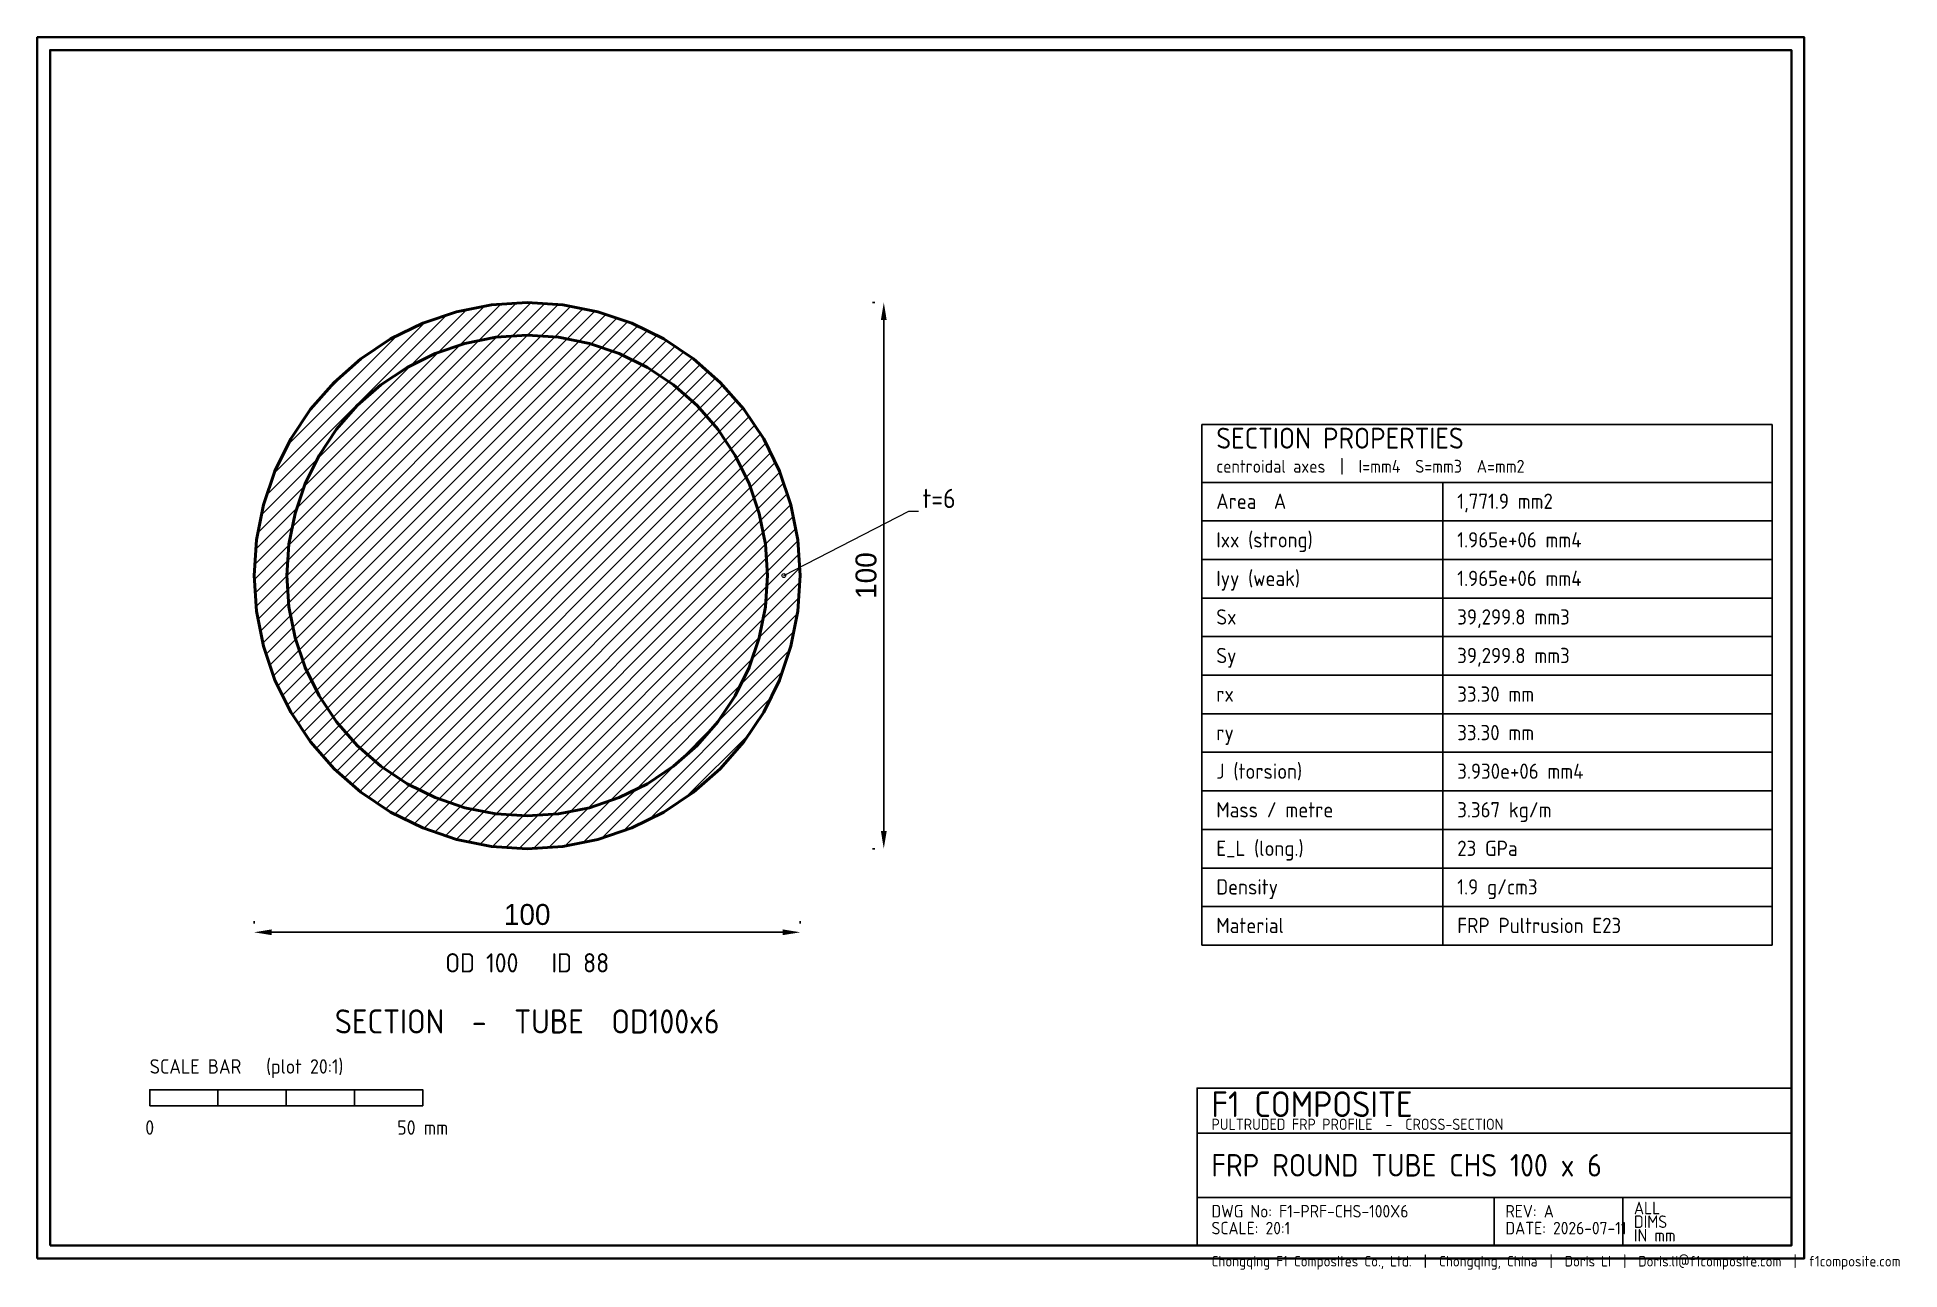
# Model space of a CAD drawing. Header units: millimetres. Extents: x 0 to 11595, y -70 to 7600.
import ezdxf
from ezdxf.enums import TextEntityAlignment as Align

# ---------------------------------------------------------------- set-up
doc = ezdxf.new("R2010")
doc.units = ezdxf.units.MM
for name, color, linetype, lineweight in [('BEAM', 4, 'CONTINUOUS', 50), ('BORDER', 250, 'CONTINUOUS', 40), ('DIM', 1, 'CONTINUOUS', 18), ('HATCH', 9, 'CONTINUOUS', 9), ('TEXT', 250, 'CONTINUOUS', 25), ('TITLE', 250, 'CONTINUOUS', 30)]:
    doc.layers.add(name, color=color, linetype=linetype, lineweight=lineweight)
doc.layers.add('NOTE', color=2, linetype='CONTINUOUS', lineweight=18, true_color=0xb45f00)
doc.styles.add('F1', font='isocp.shx')
doc.dimstyles.new('F1DIM', dxfattribs={"dimtxt": 130, "dimasz": 110, "dimexe": 70, "dimexo": 55, "dimgap": 45, "dimtad": 1, "dimdec": 0, "dimcen": 2.5, "dimclrd": 1, "dimclre": 1, "dimclrt": 1, "dimazin": 3, "dimtfac": 1, "dimtmove": 0, "dimatfit": 3})

msp = doc.modelspace()

# ---------------------------------------------------------------- hatches: boundary and pattern name
at = {"layer": 'HATCH'}
h = msp.add_hatch(dxfattribs=at)
h.set_pattern_fill('ANSI31', scale=20)
h.paths.add_polyline_path([(4750, 4250), (4735.5, 4471.9), (4692.1, 4690), (4620.6, 4900.6), (4522.2, 5100), (4398.7, 5284.9), (4252.1, 5452.1), (4084.9, 5598.7), (3900, 5722.2), (3700.6, 5820.6), (3490, 5892.1), (3271.9, 5935.5), (3050, 5950), (2828.1, 5935.5), (2610, 5892.1), (2399.4, 5820.6), (2200, 5722.2), (2015.1, 5598.7), (1847.9, 5452.1), (1701.3, 5284.9), (1577.8, 5100), (1479.4, 4900.6), (1407.9, 4690), (1364.5, 4471.9), (1350, 4250), (1364.5, 4028.1), (1407.9, 3810), (1479.4, 3599.4), (1577.8, 3400), (1701.3, 3215.1), (1847.9, 3047.9), (2015.1, 2901.3), (2200, 2777.8), (2399.4, 2679.4), (2610, 2607.9), (2828.1, 2564.5), (3050, 2550), (3271.9, 2564.5), (3490, 2607.9), (3700.6, 2679.4), (3900, 2777.8), (4084.9, 2901.3), (4252.1, 3047.9), (4398.7, 3215.1), (4522.2, 3400), (4620.6, 3599.4), (4692.1, 3810), (4735.5, 4028.1)])
h.paths.add_polyline_path([(4546, 4250), (4533.2, 4445.3), (4495, 4637.2), (4432.1, 4822.5), (4345.6, 4998), (4236.9, 5160.7), (4107.8, 5307.8), (3960.7, 5436.9), (3798, 5545.6), (3622.5, 5632.1), (3437.2, 5695), (3245.3, 5733.2), (3050, 5746), (2854.7, 5733.2), (2662.8, 5695), (2477.5, 5632.1), (2302, 5545.6), (2139.3, 5436.9), (1992.2, 5307.8), (1863.1, 5160.7), (1754.4, 4998), (1667.9, 4822.5), (1605, 4637.2), (1566.8, 4445.3), (1554, 4250), (1566.8, 4054.7), (1605, 3862.8), (1667.9, 3677.5), (1754.4, 3502), (1863.1, 3339.3), (1992.2, 3192.2), (2139.3, 3063.1), (2302, 2954.4), (2477.5, 2867.9), (2662.8, 2805), (2854.7, 2766.8), (3050, 2754), (3245.3, 2766.8), (3437.2, 2805), (3622.5, 2867.9), (3798, 2954.4), (3960.7, 3063.1), (4107.8, 3192.2), (4236.9, 3339.3), (4345.6, 3502), (4432.1, 3677.5), (4495, 3862.8), (4533.2, 4054.7)], flags=0)

# ---------------------------------------------------------------- linework, layer by layer
at = {"layer": 'BEAM'}
for points in [[(4750, 4250), (4735.5, 4471.9), (4692.1, 4690), (4620.6, 4900.6), (4522.2, 5100), (4398.7, 5284.9), (4252.1, 5452.1), (4084.9, 5598.7), (3900, 5722.2), (3700.6, 5820.6), (3490, 5892.1), (3271.9, 5935.5), (3050, 5950), (2828.1, 5935.5), (2610, 5892.1), (2399.4, 5820.6), (2200, 5722.2), (2015.1, 5598.7), (1847.9, 5452.1), (1701.3, 5284.9), (1577.8, 5100), (1479.4, 4900.6), (1407.9, 4690), (1364.5, 4471.9), (1350, 4250), (1364.5, 4028.1), (1407.9, 3810), (1479.4, 3599.4), (1577.8, 3400), (1701.3, 3215.1), (1847.9, 3047.9), (2015.1, 2901.3), (2200, 2777.8), (2399.4, 2679.4), (2610, 2607.9), (2828.1, 2564.5), (3050, 2550), (3271.9, 2564.5), (3490, 2607.9), (3700.6, 2679.4), (3900, 2777.8), (4084.9, 2901.3), (4252.1, 3047.9), (4398.7, 3215.1), (4522.2, 3400), (4620.6, 3599.4), (4692.1, 3810), (4735.5, 4028.1)], [(4546, 4250), (4533.2, 4445.3), (4495, 4637.2), (4432.1, 4822.5), (4345.6, 4998), (4236.9, 5160.7), (4107.8, 5307.8), (3960.7, 5436.9), (3798, 5545.6), (3622.5, 5632.1), (3437.2, 5695), (3245.3, 5733.2), (3050, 5746), (2854.7, 5733.2), (2662.8, 5695), (2477.5, 5632.1), (2302, 5545.6), (2139.3, 5436.9), (1992.2, 5307.8), (1863.1, 5160.7), (1754.4, 4998), (1667.9, 4822.5), (1605, 4637.2), (1566.8, 4445.3), (1554, 4250), (1566.8, 4054.7), (1605, 3862.8), (1667.9, 3677.5), (1754.4, 3502), (1863.1, 3339.3), (1992.2, 3192.2), (2139.3, 3063.1), (2302, 2954.4), (2477.5, 2867.9), (2662.8, 2805), (2854.7, 2766.8), (3050, 2754), (3245.3, 2766.8), (3437.2, 2805), (3622.5, 2867.9), (3798, 2954.4), (3960.7, 3063.1), (4107.8, 3192.2), (4236.9, 3339.3), (4345.6, 3502), (4432.1, 3677.5), (4495, 3862.8), (4533.2, 4054.7)]]:
    msp.add_lwpolyline(points, close=True, dxfattribs=at)
at = {"layer": 'BORDER'}
for points in [[(0, 0), (11000, 0), (11000, 7600), (0, 7600)], [(80, 80), (10920, 80), (10920, 7520), (80, 7520)]]:
    msp.add_lwpolyline(points, close=True, dxfattribs=at)
at = {"layer": 'NOTE'}
for p, q in [((4648, 4250), (5426, 4650)), ((5426, 4650), (5486, 4650))]:
    msp.add_line(p, q, dxfattribs=at)
msp.add_circle((4648, 4250), 12, dxfattribs=at)
at = {"layer": 'TITLE'}
for p, q in [((7250, 4830), (10800, 4830)), ((8750, 1950), (8750, 4830)), ((7250, 4590), (10800, 4590)), ((7250, 4350), (10800, 4350)), ((7250, 4110), (10800, 4110)), ((7250, 3870), (10800, 3870)), ((7250, 3630), (10800, 3630)), ((7250, 3390), (10800, 3390)), ((7250, 3150), (10800, 3150)), ((7250, 2910), (10800, 2910)), ((7250, 2670), (10800, 2670)), ((7250, 2430), (10800, 2430)), ((7250, 2190), (10800, 2190)), ((7250, 1950), (10800, 1950)), ((7220, 780), (10920, 780)), ((7220, 380), (10920, 380)), ((9070, 80), (9070, 380)), ((9870, 80), (9870, 380))]:
    msp.add_line(p, q, dxfattribs=at)
for points in [[(7250, 1950), (10800, 1950), (10800, 5190), (7250, 5190)], [(700, 950), (1125, 950), (1125, 1050), (700, 1050)], [(1125, 950), (1550, 950), (1550, 1050), (1125, 1050)], [(1550, 950), (1975, 950), (1975, 1050), (1550, 1050)], [(1975, 950), (2400, 950), (2400, 1050), (1975, 1050)], [(7220, 80), (10920, 80), (10920, 1060), (7220, 1060)]]:
    msp.add_lwpolyline(points, close=True, dxfattribs=at)

# ---------------------------------------------------------------- texts
at = {"layer": 'NOTE', "style": 'F1'}
msp.add_text('t=6', height=120, dxfattribs=at).set_placement((5511, 4670))
msp.add_text('OD 100   ID 88', height=120, dxfattribs=at).set_placement((3050, 1780), align=Align.CENTER)
at = {"layer": 'TEXT', "style": 'F1'}
for s, height, p in [('centroidal axes  |  I=mm4  S=mm3  A=mm2', 80, (7340, 4890)), ('Area  A', 95, (7340, 4665)), ('1,771.9 mm2', 95, (8840, 4665)), ('Ixx (strong)', 95, (7340, 4425)), ('1.965e+06 mm4', 95, (8840, 4425)), ('Iyy (weak)', 95, (7340, 4185)), ('1.965e+06 mm4', 95, (8840, 4185)), ('Sx', 95, (7340, 3945)), ('39,299.8 mm3', 95, (8840, 3945)), ('Sy', 95, (7340, 3705)), ('39,299.8 mm3', 95, (8840, 3705)), ('rx', 95, (7340, 3465)), ('33.30 mm', 95, (8840, 3465)), ('ry', 95, (7340, 3225)), ('33.30 mm', 95, (8840, 3225)), ('J (torsion)', 95, (7340, 2985)), ('3.930e+06 mm4', 95, (8840, 2985)), ('Mass / metre', 95, (7340, 2745)), ('3.367 kg/m', 95, (8840, 2745)), ('E_L (long.)', 95, (7340, 2505)), ('23 GPa', 95, (8840, 2505)), ('Density', 95, (7340, 2265)), ('1.9 g/cm3', 95, (8840, 2265)), ('Material', 95, (7340, 2025)), ('FRP Pultrusion E23', 95, (8840, 2025)), ('SCALE BAR   (plot 20:1)', 90, (700, 1150)), ('Chongqing F1 Composites Co., Ltd.  |  Chongqing, China  |  Doris Li  |  Doris.li@f1composite.com  |  f1composite.com', 66, (7310, -50))]:
    msp.add_text(s, height=height, dxfattribs=at).set_placement(p)
for s, p in [('0', (700, 770)), ('50 mm', (2400, 770))]:
    msp.add_text(s, height=90, dxfattribs=at).set_placement(p, align=Align.CENTER)
at = {"layer": 'TITLE', "style": 'F1'}
for s, height, p in [('SECTION PROPERTIES', 130, (7340, 5040)), ('F1 COMPOSITE', 160, (7310, 880)), ('PULTRUDED FRP PROFILE  -  CROSS-SECTION', 70, (7310, 800)), ('FRP ROUND TUBE CHS 100 x 6', 140, (7310, 510)), ('ALL', 78, (9940, 275)), ('DWG No: F1-PRF-CHS-100X6', 78, (7310, 255)), ('REV: A', 78, (9140, 255)), ('DIMS', 78, (9940, 190)), ('SCALE: 20:1', 78, (7310, 150)), ('DATE: 2026-07-11', 78, (9140, 150)), ('IN mm', 78, (9940, 105))]:
    msp.add_text(s, height=height, dxfattribs=at).set_placement(p)
msp.add_text('SECTION  -  TUBE  OD100x6', height=150, dxfattribs=at).set_placement((3050, 1400), align=Align.CENTER)

# ---------------------------------------------------------------- dimensions: what is measured, and where the dimension line sits
at = {"layer": 'DIM'}
msp.add_linear_dim(base=(5270, 2550), p1=(5270, 2550), p2=(5270, 5950), angle=90, text='100', dimstyle='F1DIM', dxfattribs=at).render()
msp.add_linear_dim(base=(1350, 2030), p1=(1350, 2030), p2=(4750, 2030), text='100', dimstyle='F1DIM', dxfattribs=at).render()

doc.saveas('drawing.dxf')
